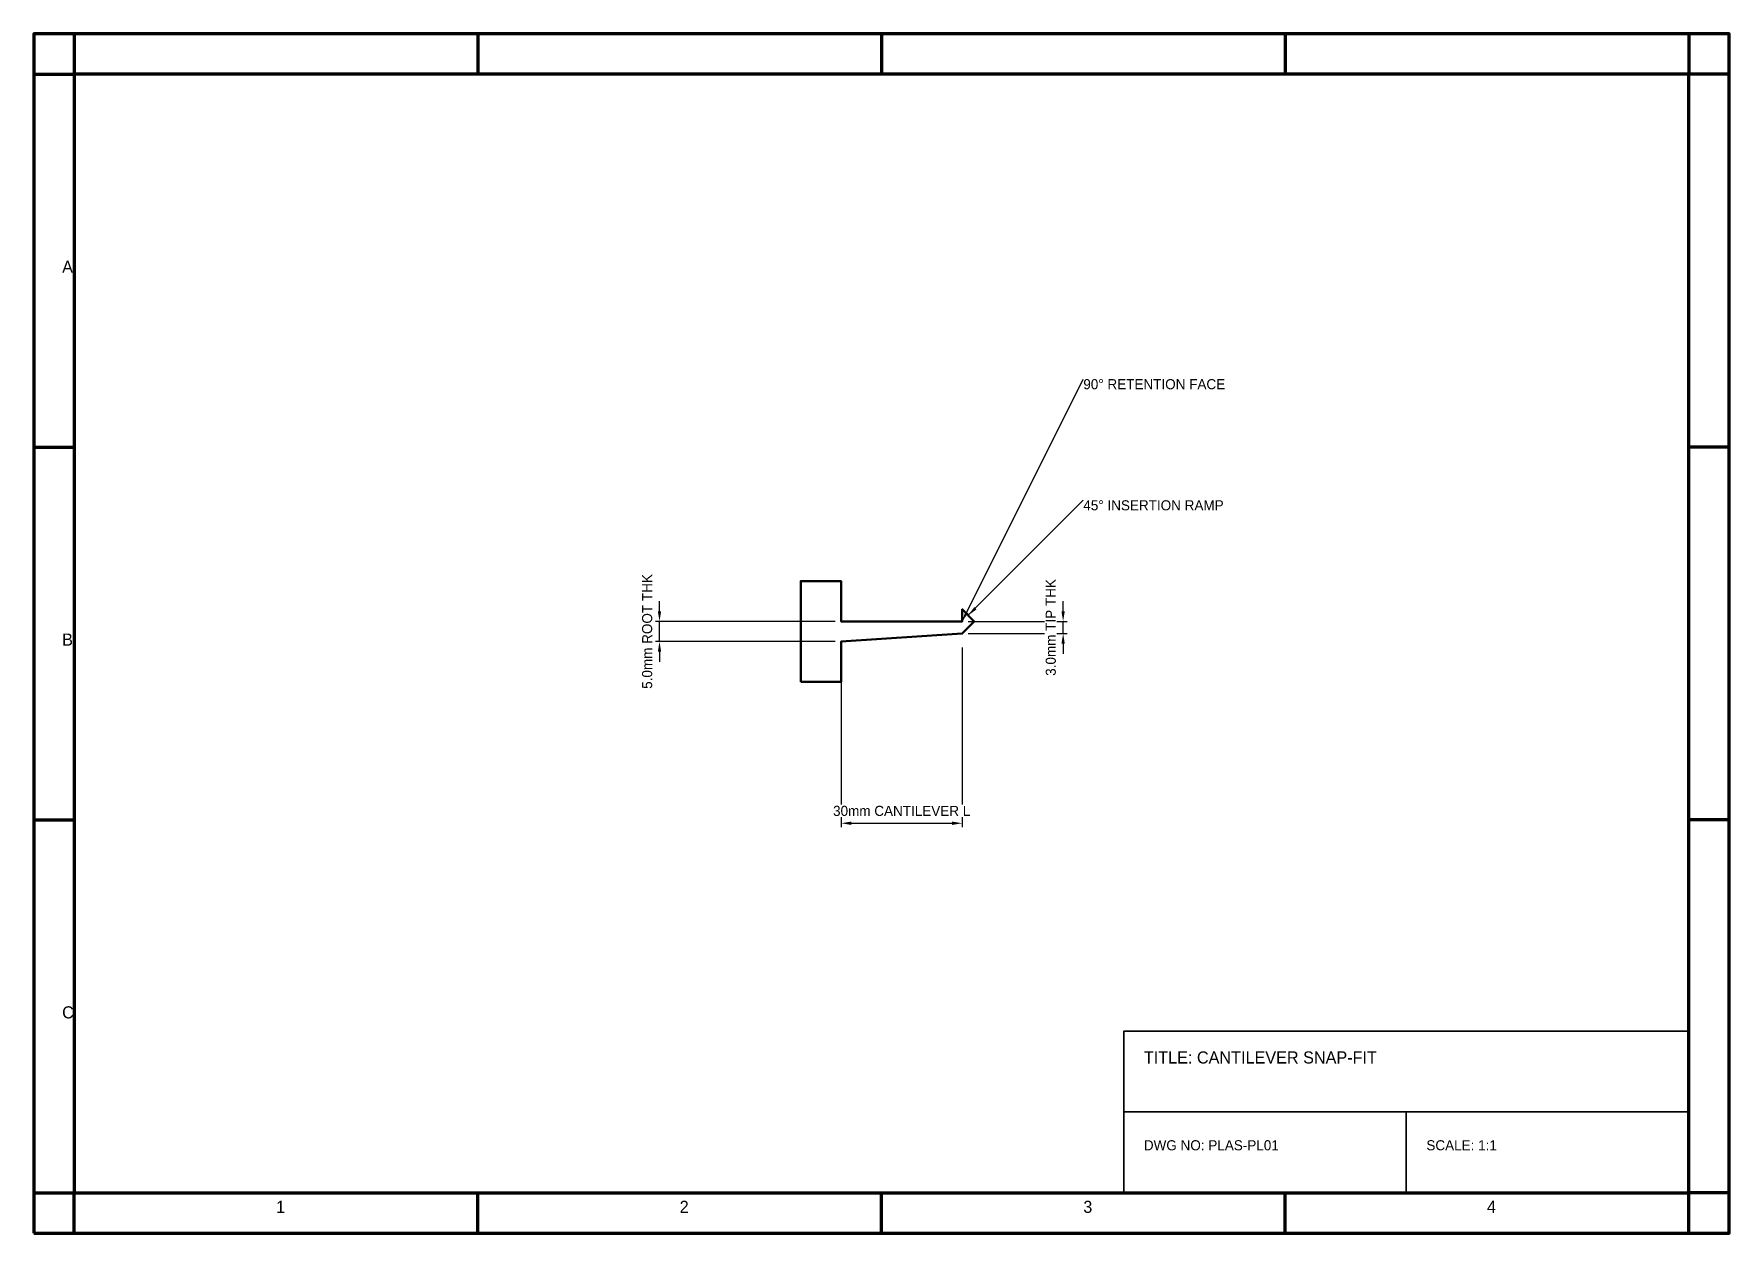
# Model space of a CAD drawing. Header units: metres. Extents: x 0 to 420, y 0 to 297.
import ezdxf

# ---------------------------------------------------------------- set-up
doc = ezdxf.new("R2010")
doc.units = ezdxf.units.M
for name, color, linetype, lineweight in [('BORDER', 7, 'Continuous', 70), ('DIMENSIONS', 7, 'Continuous', 25), ('GEOMETRY', 7, 'Continuous', 50), ('TITLE_BLOCK', 7, 'Continuous', 35)]:
    doc.layers.add(name, color=color, linetype=linetype, lineweight=lineweight)
doc.dimstyles.new('BLUEPRINT_STYLE', dxfattribs={"dimtxt": 2.5, "dimasz": 2.5, "dimexe": 1, "dimexo": 1.5, "dimgap": 0.8, "dimtad": 1, "dimcen": 2.5, "dimazin": 3, "dimtfac": 1, "dimtmove": 0, "dimatfit": 3, "dimtfill": 1})

msp = doc.modelspace()

# ---------------------------------------------------------------- linework, layer by layer
at = {"layer": 'BORDER'}
for p, q in [((10, 297), (10, 287)), ((110, 297), (110, 287)), ((210, 297), (210, 287)), ((310, 297), (310, 287)), ((410, 297), (410, 287)), ((0, 287), (10, 287)), ((420, 287), (410, 287)), ((0, 194.667), (10, 194.667)), ((420, 194.667), (410, 194.667)), ((0, 102.333), (10, 102.333)), ((420, 102.333), (410, 102.333)), ((0, 10), (10, 10)), ((10, 0), (10, 10)), ((110, 0), (110, 10)), ((210, 0), (210, 10)), ((310, 0), (310, 10)), ((410, 0), (410, 10)), ((420, 10), (410, 10))]:
    msp.add_line(p, q, dxfattribs=at)
for points in [[(0, 0), (420, 0), (420, 297), (0, 297)], [(10, 10), (410, 10), (410, 287), (10, 287)]]:
    msp.add_lwpolyline(points, close=True, dxfattribs=at)
at = {"layer": 'GEOMETRY'}
msp.add_lwpolyline([(190, 136.5), (200, 136.5), (200, 146.5), (230, 148.5), (233, 151.5), (230, 154.5), (230, 151.5), (200, 151.5), (200, 161.5), (190, 161.5)], close=True, dxfattribs=at)
at = {"layer": 'TITLE_BLOCK'}
for p, q in [((270, 30), (410, 30)), ((340, 10), (340, 30))]:
    msp.add_line(p, q, dxfattribs=at)
msp.add_lwpolyline([(270, 10), (410, 10), (410, 50), (270, 50)], close=True, dxfattribs=at)

# ---------------------------------------------------------------- texts
at = {"layer": 'BORDER', "char_height": 3, "attachment_point": 1}
for s, insert in [('A', (7, 240.833)), ('B', (7, 148.5)), ('C', (7, 56.167)), ('1', (60, 8)), ('2', (160, 8)), ('3', (260, 8)), ('4', (360, 8))]:
    msp.add_mtext(s, dxfattribs=dict(at, insert=insert))
at = {"layer": 'DIMENSIONS', "attachment_point": 1}
for s, insert, char_height in [('90%%D RETENTION FACE', (260, 211.5), 2.5), ('45%%D INSERTION RAMP', (260, 181.5), 2.5), ('TITLE: CANTILEVER SNAP-FIT', (275, 45), 3), ('DWG NO: PLAS-PL01', (275, 23), 2.5), ('SCALE: 1:1', (345, 23), 2.5)]:
    msp.add_mtext(s, dxfattribs=dict(at, insert=insert, char_height=char_height))

# ---------------------------------------------------------------- next in the draw order: dimensions: what is measured, and where the dimension line sits
at = {"layer": 'DIMENSIONS'}
msp.add_linear_dim(base=(200, 101.5), p1=(200, 146.5), p2=(230, 146.5), text='30mm CANTILEVER L', dimstyle='BLUEPRINT_STYLE', dxfattribs=at).render()

# ---------------------------------------------------------------- next in the draw order: dimensions: what is measured, and where the dimension line sits
for base, p1, p2, text in [((155, 146.5), (200, 146.5), (200, 151.5), '5.0mm ROOT THK'), ((255, 148.5), (230, 148.5), (230, 151.5), '3.0mm TIP THK')]:
    msp.add_linear_dim(base=base, p1=p1, p2=p2, angle=90, text=text, dimstyle='BLUEPRINT_STYLE', dxfattribs=at).render()

# ---------------------------------------------------------------- next in the draw order: leaders
for points in [[(230, 151.5), (260, 211.5)], [(231.5, 153), (260, 181.5)]]:
    msp.add_leader(points, dimstyle='BLUEPRINT_STYLE', dxfattribs=at)

doc.saveas('drawing.dxf')
